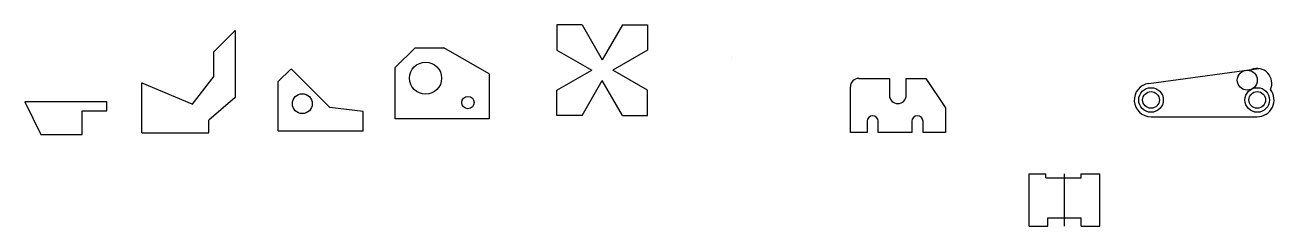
# Model space of a CAD drawing. Header units: inches. Extents: x 2 to 337, y -23 to 31.
import ezdxf

# ---------------------------------------------------------------- set-up
doc = ezdxf.new("R2010")
doc.units = ezdxf.units.IN
doc.header["$MEASUREMENT"] = 0

msp = doc.modelspace()

# ---------------------------------------------------------------- linework, layer by layer
for p, q in [((151.29, 31.29), (144.54, 31.29)), ((144.54, 31.29), (144.54, 24.54)), ((151.29, 31.29), (144.54, 31.29)), ((144.54, 31.29), (144.54, 24.54)), ((151.29, 31.29), (156.69, 21.94)), ((151.29, 31.29), (156.69, 21.94)), ((162.09, 31.29), (156.69, 21.94)), ((162.09, 31.29), (156.69, 21.94)), ((162.09, 31.29), (168.84, 31.29)), ((162.09, 31.29), (168.84, 31.29)), ((168.84, 31.29), (168.84, 24.54)), ((168.84, 31.29), (168.84, 24.54)), ((52.51, 24.07), (58.24, 29.8)), ((58.24, 29.8), (58.24, 11.8)), ((52.51, 17.37), (52.51, 24.07)), ((101.16, 19.82), (106.46, 25.12)), ((106.46, 25.12), (114.16, 25.12)), ((126.36, 18.12), (114.16, 25.12)), ((144.54, 24.54), (153.9, 19.14)), ((144.54, 24.54), (153.9, 19.14)), ((168.84, 24.54), (159.49, 19.14)), ((168.84, 24.54), (159.49, 19.14)), ((191.39, 22.61), (191.39, 22.61)), ((46.65, 9.94), (52.57, 17.49)), ((52.51, 17.37), (52.51, 17.37)), ((69.72, 16.05), (73.11, 19.45)), ((83.59, 9.15), (73.2, 19.54)), ((101.16, 6.02), (101.16, 19.82)), ((126.36, 18.12), (126.36, 18.12)), ((126.36, 18.12), (126.36, 6.02)), ((144.54, 13.74), (153.9, 19.14)), ((144.54, 13.74), (153.9, 19.14)), ((168.84, 13.74), (159.49, 19.14)), ((168.84, 13.74), (159.49, 19.14)), ((225.49, 16.9), (233.74, 16.9)), ((233.74, 16.9), (233.74, 12.4)), ((238.24, 12.4), (238.24, 16.9)), ((238.24, 16.9), (243.49, 16.9)), ((243.49, 16.9), (248.74, 9)), ((303.3, 15.59), (332.82, 19.57)), ((33.18, 2.27), (33.18, 15.77)), ((33.18, 15.77), (46.62, 10.06)), ((69.72, 2.85), (69.72, 16.05)), ((144.54, 6.99), (144.54, 13.74)), ((144.54, 6.99), (144.54, 13.74)), ((151.29, 6.99), (156.69, 16.34)), ((151.29, 6.99), (156.69, 16.34)), ((162.09, 6.99), (156.69, 16.34)), ((162.09, 6.99), (156.69, 16.34)), ((168.84, 6.99), (168.84, 13.74)), ((168.84, 6.99), (168.84, 13.74)), ((223.24, 2.4), (223.24, 14.65)), ((23.82, 10.64), (1.82, 10.64)), ((1.82, 10.64), (6.12, 1.84)), ((23.82, 8.24), (23.82, 10.64)), ((58.24, 11.8), (51.18, 5.67)), ((235.99, 10.15), (235.99, 10.15)), ((17.12, 1.84), (17.12, 8.24)), ((17.12, 8.24), (23.82, 8.24)), ((92.52, 8.05), (83.59, 9.15)), ((92.52, 2.85), (92.52, 8.05)), ((151.29, 6.99), (144.54, 6.99)), ((151.29, 6.99), (144.54, 6.99)), ((162.09, 6.99), (168.84, 6.99)), ((162.09, 6.99), (168.84, 6.99)), ((229.24, 6.9), (229.24, 6.9)), ((241.24, 6.9), (241.24, 6.9)), ((248.74, 9), (248.74, 9)), ((248.74, 9), (248.74, 2.4)), ((51.18, 2.27), (51.18, 5.67)), ((126.36, 6.02), (101.16, 6.02)), ((227.74, 5.4), (227.74, 2.4)), ((230.74, 2.4), (230.74, 5.4)), ((239.74, 5.4), (239.74, 2.4)), ((242.74, 2.4), (242.74, 5.4)), ((303.9, 6.63), (332.4, 6.63)), ((6.12, 1.84), (17.12, 1.84)), ((33.18, 2.27), (51.18, 2.27)), ((69.72, 2.85), (69.72, 2.85)), ((69.72, 2.85), (92.52, 2.85)), ((227.74, 2.4), (223.24, 2.4)), ((239.74, 2.4), (230.74, 2.4)), ((248.74, 2.4), (242.74, 2.4)), ((271.19, -22.75), (271.19, -8.75)), ((271.19, -8.75), (275.69, -8.75)), ((275.69, -9.75), (275.69, -8.75)), ((275.69, -9.75), (285.19, -9.75)), ((280.69, -22.75), (280.69, -8.75)), ((280.69, -22.75), (280.69, -8.75)), ((280.69, -20.5), (280.69, -8.75)), ((285.19, -9.75), (285.19, -8.75)), ((285.19, -8.75), (290.19, -8.75)), ((290.19, -22.75), (290.19, -8.75)), ((271.19, -22.75), (276.19, -22.75)), ((276.19, -22.75), (276.19, -20.5)), ((276.19, -22.75), (276.19, -20.5)), ((276.19, -20.5), (285.19, -20.5)), ((285.19, -22.75), (285.19, -20.5)), ((285.19, -22.75), (290.19, -22.75))]:
    msp.add_line(p, q)
for centre, radius in [((109.3, 16.98), 4.3), ((329.73, 16.45), 2.68), ((303.9, 11.13), 3.3), ((332.4, 11.13), 3.3), ((76.22, 10.13), 2.67), ((120.67, 10.43), 1.65), ((303.9, 11.13), 2.24), ((303.9, 11.13), 2.24), ((332.4, 11.13), 2.24), ((332.4, 11.13), 2.24)]:
    msp.add_circle(centre, radius)
for centre, radius, start, end in [((225.49, 14.65), 2.25, 90, 180), ((332.34, 15.63), 3.97, 334.6132, 112.3164), ((303.9, 11.13), 4.5, 97.6847, 270), ((303.9, 11.13), 4.5, 97.6847, 270), ((332.4, 11.13), 4.5, 270, 38.422), ((332.4, 11.13), 4.5, 270, 38.422), ((235.99, 12.4), 2.25, 180, 270), ((235.99, 12.4), 2.25, 270, 0), ((229.24, 5.4), 1.5, 90, 180), ((229.24, 5.4), 1.5, 0, 90), ((241.24, 5.4), 1.5, 90, 180), ((241.24, 5.4), 1.5, 0, 90)]:
    msp.add_arc(centre, radius, start, end)

doc.saveas('drawing.dxf')
